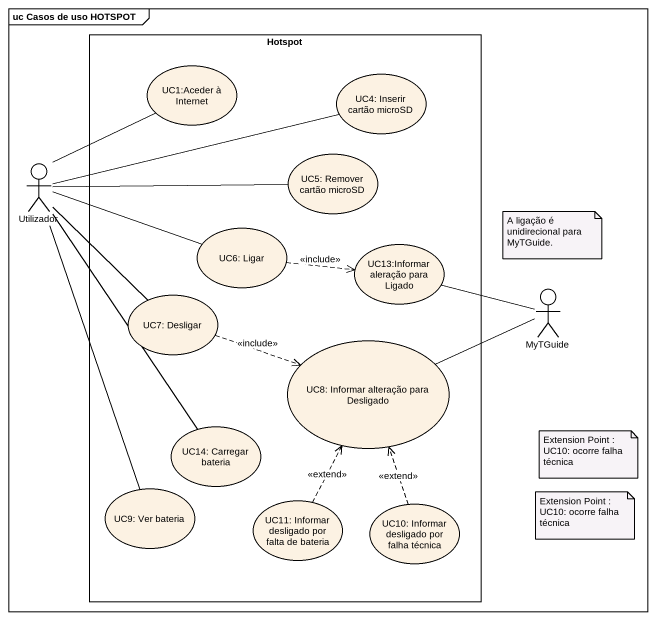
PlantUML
@startuml
mainframe uc Casos de uso HOTSPOT
rectangle Hotspot {
  usecase "UC1:Aceder à Internet" as UC1_Aceder_à_Internet
  usecase "UC4: Inserir cartão microSD" as UC4_Inserir_cartão_microSD
  usecase "UC5: Remover cartão microSD" as UC5_Remover_cartão_microSD
  usecase "UC6: Ligar" as UC6_Ligar
  usecase "UC13:Informar aleração para Ligado" as UC13_Informar_aleração_para
  usecase "UC7: Desligar" as UC7_Desligar
  usecase "UC8: Informar alteração para Desligado" as UC8_Informar_alteração_para
  usecase "UC14: Carregar bateria" as UC14_Carregar_bateria
  usecase "UC9: Ver bateria" as UC9_Ver_bateria
  usecase "UC11: Informar desligado por falta de bateria" as UC11_Informar_desligado_por
  usecase "UC10: Informar desligado por falha técnica" as UC10_Informar_desligado_por
}
actor Utilizador
actor MyTGuide
Utilizador -up- UC1_Aceder_à_Internet
Utilizador -right- UC4_Inserir_cartão_microSD
Utilizador -right- UC5_Remover_cartão_microSD
Utilizador -right- UC6_Ligar
Utilizador -- UC7_Desligar
Utilizador -- UC14_Carregar_bateria
Utilizador -- UC9_Ver_bateria
UC6_Ligar .right.> UC13_Informar_aleração_para : <<include>>
UC13_Informar_aleração_para -right- MyTGuide
UC7_Desligar .right.> UC8_Informar_alteração_para : <<include>>
UC8_Informar_alteração_para -right- MyTGuide
UC11_Informar_desligado_por .up.> UC8_Informar_alteração_para : <<extend>>
UC10_Informar_desligado_por .up.> UC8_Informar_alteração_para : <<extend>>
note as N1
  A ligação é unidirecional para MyTGuide.
end note
note as N2
  Extension Point : UC10: ocorre falha técnica
end note
note as N3
  Extension Point : UC10: ocorre falha técnica
end note
@enduml
